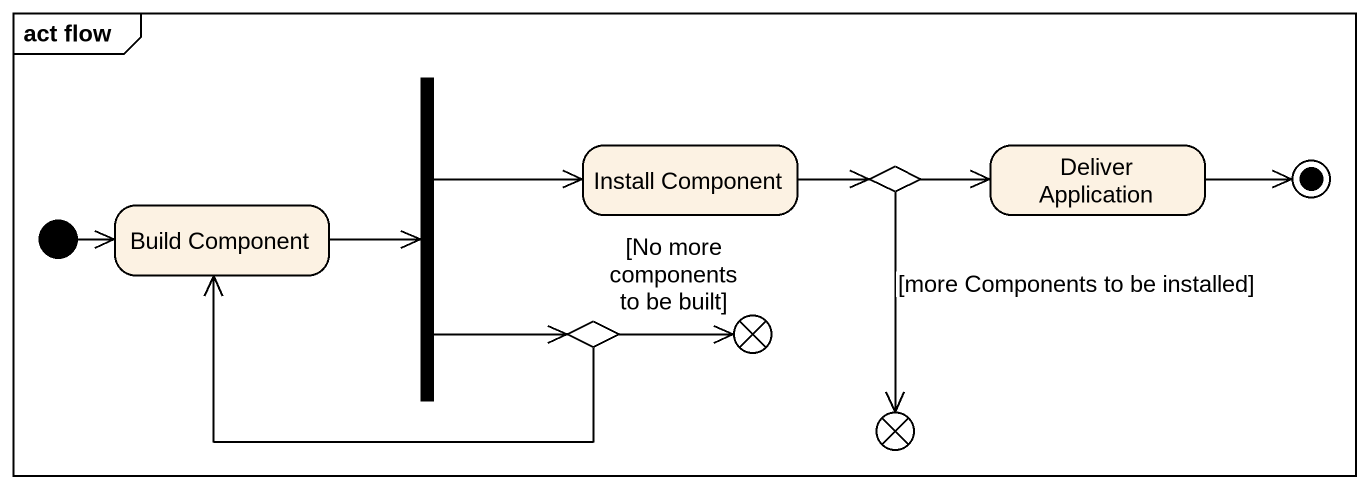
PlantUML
@startuml
mainframe act flow
hide empty description
state fork1 <<fork>>
state "Install Component" as Install_Component
state "Deliver Application" as Deliver_Application
state "Build Component" as Build_Component
state choice1 <<choice>>
state choice2 <<choice>>
state flowfinal1 <<end>>
state flowfinal2 <<end>>
[*] -right-> Build_Component
fork1 -right-> Install_Component
fork1 -right-> choice2
Install_Component -right-> choice1
Build_Component -right-> fork1
choice1 -right-> Deliver_Application
choice1 --> flowfinal2 : [more Components to be installed]
choice2 -left-> Build_Component
choice2 -right-> flowfinal1 : [No more components to be built]
Deliver_Application -right-> [*]
@enduml
